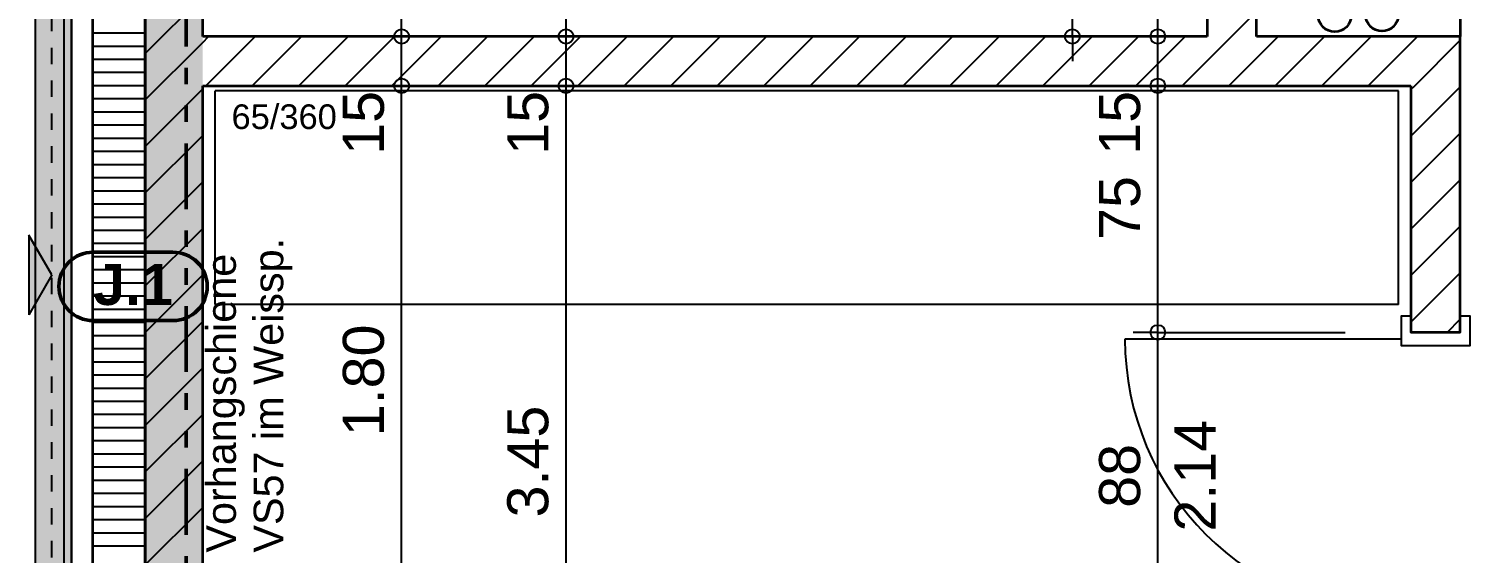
# Model space of a CAD drawing. Header units: centimetres. Extents: x 0.3 to 84.3, y 0.3 to 59.7.
# Drawn here: x 31.53 to 40.3, y 31.97 to 35.16 of the extents above; entities that cross this region are included whole.
import ezdxf

# ---------------------------------------------------------------- set-up
doc = ezdxf.new("R2010")
doc.units = ezdxf.units.CM
for name, pattern in [('AUSGEZOGEN', [0]), ('LINIE_17', [0.05, 0, -0.05]), ('LINIE_23', [0.79, 0.4, -0.13, 0, -0.13, 0, -0.13]), ('PUNKT', [6.35, 0, -6.35]), ('RAND', [44.45, 12.7, -6.35, 12.7, -6.35, 0, -6.35]), ('VERDECKT', [9.525, 6.35, -3.175])]:
    doc.linetypes.add(name, pattern=pattern)
for name, color, linetype, lineweight in [('Allgemein', 7, 'AUSGEZOGEN', 35), ('Bauachsen grob', 7, 'RAND', 25), ('Daemmung', 7, 'AUSGEZOGEN', 35), ('Einbaumoebel', 7, 'AUSGEZOGEN', 25), ('Fuellflaeche tragende Wände MW', 7, 'AUSGEZOGEN', 25), ('Holz Fassadenverkleidung', 7, 'AUSGEZOGEN', 35), ('Konstruktion oben', 7, 'VERDECKT', 25), ('Spengler', 7, 'AUSGEZOGEN', 35), ('Text Werkplan Ausfuehrung', 7, 'AUSGEZOGEN', 50), ('Tuerzarge', 7, 'AUSGEZOGEN', 25), ('Unterkonstruktion', 7, 'AUSGEZOGEN', 35), ('Vorhangbrett', 7, 'AUSGEZOGEN', 25), ('Wand Mauerwerk tragend', 7, 'AUSGEZOGEN', 35), ('Werkplan- Ausfuehrungsmasse', 7, 'AUSGEZOGEN', 25)]:
    doc.layers.add(name, color=color, linetype=linetype, lineweight=lineweight)
for name, color, linetype, lineweight, true_color in [('Fachplaner HLK', 7, 'AUSGEZOGEN', 35, 0x656565), ('Moebel', 7, 'AUSGEZOGEN', 25, 0xababab), ('Sanitaer Vermassung', 7, 'AUSGEZOGEN', 35, 0x656565)]:
    doc.layers.add(name, color=color, linetype=linetype, lineweight=lineweight, true_color=true_color)
doc.styles.add('ARIAL', font='ARIAL.TTF')

msp = doc.modelspace()

# ---------------------------------------------------------------- hatches: boundary and pattern name
at = {"layer": 'Allgemein', "linetype": 'AUSGEZOGEN', "lineweight": 25}
h = msp.add_hatch(color=32, dxfattribs=at)
h.paths.add_polyline_path([(31.788, 38.6497), (31.788, 48.7957), (31.74, 48.7957), (31.74, 38.6497)])
h.paths.add_polyline_path([(31.74, 31.0897), (31.788, 31.0897), (31.788, 36.0897), (31.74, 36.0897)])
h.paths.add_polyline_path([(31.74, 20.2597), (31.788, 20.2597), (31.788, 23.8297), (31.74, 23.8297)])
h.paths.add_polyline_path([(31.74, 26.3897), (31.788, 26.3897), (31.788, 28.5297), (31.74, 28.5297)])
at = {"layer": 'Fuellflaeche tragende Wände MW', "linetype": 'AUSGEZOGEN', "lineweight": 25}
msp.add_hatch(color=254, dxfattribs=at).paths.add_polyline_path([(32.236, 35.9697), (32.236, 31.2097), (32.586, 31.2097), (32.586, 35.9697)])
at = {"layer": 'Spengler', "linetype": 'AUSGEZOGEN', "lineweight": 25, "true_color": 0xfafafa}
msp.add_hatch(color=7, dxfattribs=at).paths.add_polyline_path([(31.568, 36.0897), (31.568, 31.0897), (31.74, 31.0897), (31.74, 36.0897)])
at = {"layer": 'Text Werkplan Ausfuehrung', "linetype": 'AUSGEZOGEN', "lineweight": 25}
msp.add_hatch(color=7, dxfattribs=at).paths.add_polyline_path([(31.668, 33.6597), (31.528, 33.9022), (31.528, 33.4172)])

# ---------------------------------------------------------------- linework, layer by layer
at = {"layer": 'Allgemein', "color": 7, "linetype": 'AUSGEZOGEN', "lineweight": 25}
for p, q in [((31.74, 36.0897), (31.74, 31.0897)), ((31.788, 31.0897), (31.788, 36.0897))]:
    msp.add_line(p, q, dxfattribs=at)
at = {"layer": 'Bauachsen grob', "color": 32, "linetype": 'LINIE_23', "lineweight": 50, "true_color": 0xc36e14}
msp.add_line((32.486, 1.3897), (32.486, 58.1), dxfattribs=at)
at = {"layer": 'Daemmung', "color": 7, "linetype": 'AUSGEZOGEN', "lineweight": 35}
for p, q in [((31.916, 36.0897), (31.916, 31.0897)), ((32.236, 31.2097), (32.236, 35.9697))]:
    msp.add_line(p, q, dxfattribs=at)
at = {"layer": 'Daemmung', "color": 7, "linetype": 'AUSGEZOGEN', "lineweight": 25}
for points in [[(32.236, 35.1297), (31.916, 35.1297), (31.916, 35.1297)], [(32.236, 35.1297), (31.916, 35.1297), (31.916, 35.1297)], [(32.236, 35.0497), (31.916, 35.0497), (31.916, 35.0497)], [(32.236, 34.9697), (31.916, 34.9697), (31.916, 34.9697)], [(32.236, 34.8897), (31.916, 34.8897), (31.916, 34.8897)], [(32.236, 34.8097), (31.916, 34.8097), (31.916, 34.8097)], [(32.236, 34.8097), (31.916, 34.8097), (31.916, 34.8097)], [(32.236, 34.7297), (31.916, 34.7297), (31.916, 34.7297)], [(32.236, 34.6497), (31.916, 34.6497), (31.916, 34.6497)], [(32.236, 34.5697), (32.236, 34.5697), (32.236, 34.5697), (32.236, 34.5697), (31.916, 34.5697), (31.916, 34.5697)], [(32.236, 34.4897), (32.236, 34.4897), (32.236, 34.4897), (32.236, 34.4897), (31.916, 34.4897), (31.916, 34.4897)], [(32.236, 34.4897), (32.236, 34.4897), (32.236, 34.4897), (32.236, 34.4897), (31.916, 34.4897), (31.916, 34.4897)], [(32.236, 34.4097), (32.236, 34.4097), (32.236, 34.4097), (32.236, 34.4097), (31.916, 34.4097), (31.916, 34.4097)], [(32.236, 34.3297), (32.236, 34.3297), (32.236, 34.3297), (31.916, 34.3297), (31.916, 34.3297)], [(32.236, 34.2497), (32.236, 34.2497), (32.236, 34.2497), (32.236, 34.2497), (31.916, 34.2497), (31.916, 34.2497)], [(32.236, 34.1697), (32.236, 34.1697), (32.236, 34.1697), (32.236, 34.1697), (31.916, 34.1697), (31.916, 34.1697)], [(32.236, 34.1697), (32.236, 34.1697), (32.236, 34.1697), (32.236, 34.1697), (31.916, 34.1697), (31.916, 34.1697)], [(32.236, 34.0897), (32.236, 34.0897), (32.236, 34.0897), (32.236, 34.0897), (31.916, 34.0897), (31.916, 34.0897)], [(32.236, 34.0097), (32.236, 34.0097), (32.236, 34.0097), (32.236, 34.0097), (31.916, 34.0097), (31.916, 34.0097)], [(32.236, 33.9297), (32.236, 33.9297), (32.236, 33.9297), (32.236, 33.9297), (31.916, 33.9297)], [(32.236, 33.8497), (32.236, 33.8497), (32.236, 33.8497), (32.236, 33.8497), (31.916, 33.8497)], [(32.236, 33.8497), (32.236, 33.8497), (32.236, 33.8497), (32.236, 33.8497), (31.916, 33.8497)], [(32.236, 33.7697), (32.236, 33.7697), (32.236, 33.7697), (32.236, 33.7697), (31.916, 33.7697)], [(32.236, 33.6897), (32.236, 33.6897), (32.236, 33.6897), (32.236, 33.6897), (31.916, 33.6897)], [(32.236, 33.6097), (32.236, 33.6097), (32.236, 33.6097), (32.236, 33.6097), (31.916, 33.6097)], [(32.236, 33.5297), (32.236, 33.5297), (32.236, 33.5297), (32.236, 33.5297), (31.916, 33.5297)], [(32.236, 33.5297), (32.236, 33.5297), (32.236, 33.5297), (32.236, 33.5297), (31.916, 33.5297)], [(32.236, 33.4497), (32.236, 33.4497), (32.236, 33.4497), (32.236, 33.4497), (31.916, 33.4497)], [(32.236, 33.3697), (32.236, 33.3697), (32.236, 33.3697), (32.236, 33.3697), (31.916, 33.3697)], [(32.236, 33.2897), (32.236, 33.2897), (32.236, 33.2897), (32.236, 33.2897), (31.916, 33.2897)], [(32.236, 33.2097), (32.236, 33.2097), (32.236, 33.2097), (32.236, 33.2097), (31.916, 33.2097)], [(32.236, 33.2097), (32.236, 33.2097), (32.236, 33.2097), (32.236, 33.2097), (31.916, 33.2097)], [(32.236, 33.1297), (32.236, 33.1297), (32.236, 33.1297), (32.236, 33.1297), (31.916, 33.1297)], [(32.236, 33.0497), (32.236, 33.0497), (32.236, 33.0497), (32.236, 33.0497), (31.916, 33.0497)], [(32.236, 32.9697), (32.236, 32.9697), (32.236, 32.9697), (32.236, 32.9697), (31.916, 32.9697)], [(32.236, 32.8897), (32.236, 32.8897), (32.236, 32.8897), (32.236, 32.8897), (31.916, 32.8897)], [(32.236, 32.8897), (32.236, 32.8897), (32.236, 32.8897), (32.236, 32.8897), (31.916, 32.8897)], [(32.236, 32.8097), (32.236, 32.8097), (31.916, 32.8097)], [(32.236, 32.7297), (32.236, 32.7297), (31.916, 32.7297)], [(32.236, 32.6497), (32.236, 32.6497), (31.916, 32.6497)], [(32.236, 32.5697), (32.236, 32.5697), (31.916, 32.5697)], [(32.236, 32.5697), (32.236, 32.5697), (31.916, 32.5697)], [(32.236, 32.4897), (32.236, 32.4897), (31.916, 32.4897)], [(32.236, 32.4097), (32.236, 32.4097), (31.916, 32.4097)], [(32.236, 32.3297), (32.236, 32.3297), (31.916, 32.3297)], [(32.236, 32.2497), (32.236, 32.2497), (31.916, 32.2497)], [(32.236, 32.2497), (32.236, 32.2497), (31.916, 32.2497)], [(32.236, 32.1697), (32.236, 32.1697), (31.916, 32.1697)], [(32.236, 32.0897), (32.236, 32.0897), (31.916, 32.0897)], [(32.236, 32.0097), (32.236, 32.0097), (31.916, 32.0097)]]:
    msp.add_lwpolyline(points, dxfattribs=at)
at = {"layer": 'Einbaumoebel', "color": 7, "linetype": 'AUSGEZOGEN', "lineweight": 35}
msp.add_line((40.236, 38.9897), (40.236, 35.1097), dxfattribs=at)
at = {"layer": 'Fachplaner HLK', "color": 251, "linetype": 'AUSGEZOGEN', "lineweight": 35, "true_color": 0x656565}
for centre in [(39.4723, 35.2378), (39.7597, 35.2416)]:
    msp.add_circle(centre, 0.1, dxfattribs=at)
at = {"layer": 'Holz Fassadenverkleidung', "color": 7, "linetype": 'LINIE_17', "lineweight": 25}
msp.add_line((31.668, 10.9417), (31.668, 48.8677), dxfattribs=at)
at = {"layer": 'Konstruktion oben', "color": 7, "linetype": 'PUNKT', "lineweight": 35}
msp.add_line((31.668, 10.9417), (31.668, 48.8677), dxfattribs=at)
at = {"layer": 'Moebel', "color": 253, "linetype": 'AUSGEZOGEN', "lineweight": 25, "true_color": 0xababab}
for p, q in [((32.661, 33.4797), (32.661, 34.7797)), ((39.861, 34.7797), (32.661, 34.7797)), ((39.861, 33.4797), (39.861, 34.7797)), ((39.861, 33.4797), (32.661, 33.4797))]:
    msp.add_line(p, q, dxfattribs=at)
at = {"layer": 'Sanitaer Vermassung', "color": 240, "linetype": 'AUSGEZOGEN', "lineweight": 25}
for q in [(37.876, 35.7497), (37.726, 35.1097), (38.026, 35.1097), (37.876, 35.1097), (37.876, 34.9597)]:
    msp.add_line((37.876, 35.1097), q, dxfattribs=at)
msp.add_circle((37.876, 35.1097), 0.045, dxfattribs=at)
at = {"layer": 'Spengler', "color": 7, "linetype": 'AUSGEZOGEN', "lineweight": 25}
msp.add_line((31.568, 31.0897), (31.568, 36.0697), dxfattribs=at)
at = {"layer": 'Text Werkplan Ausfuehrung', "color": 7, "linetype": 'AUSGEZOGEN', "lineweight": 25}
for p, q in [((31.668, 33.6597), (31.528, 33.9022)), ((31.528, 33.9022), (31.528, 33.4172)), ((31.668, 33.6597), (31.528, 33.4172))]:
    msp.add_line(p, q, dxfattribs=at)
at = {"layer": 'Text Werkplan Ausfuehrung', "color": 92, "linetype": 'AUSGEZOGEN', "lineweight": 50, "true_color": 0x00b300}
for p, q in [((32.4048, 33.7981), (31.9192, 33.7981)), ((32.4048, 33.3814), (31.9192, 33.3814))]:
    msp.add_line(p, q, dxfattribs=at)
for centre, start, end in [((31.9192, 33.5897), 90, 270), ((32.4048, 33.5897), 270, 90)]:
    msp.add_arc(centre, 0.2083, start, end, dxfattribs=at)
at = {"layer": 'Tuerzarge', "color": 7, "linetype": 'AUSGEZOGEN', "lineweight": 25}
msp.add_line((39.876, 33.2697), (38.196, 33.2697), dxfattribs=at)
msp.add_lwpolyline([(40.086, 33.3097), (39.936, 33.3097), (39.936, 33.4097), (39.876, 33.4097), (39.876, 33.2297), (40.296, 33.2297), (40.296, 33.4097), (40.236, 33.4097), (40.236, 33.3097), (40.086, 33.3097)], dxfattribs=at)
msp.add_arc((39.876, 33.2697), 1.68, 180, 270, dxfattribs=at)
at = {"layer": 'Unterkonstruktion', "color": 7, "linetype": 'AUSGEZOGEN', "lineweight": 25}
for p, q in [((31.788, 36.0897), (31.788, 31.0897)), ((31.916, 31.0897), (31.916, 36.0897))]:
    msp.add_line(p, q, dxfattribs=at)
at = {"layer": 'Wand Mauerwerk tragend', "color": 7, "linetype": 'AUSGEZOGEN', "lineweight": 35}
for p, q in [((38.996, 35.1097), (38.996, 38.9897)), ((32.236, 35.9697), (32.236, 31.2097)), ((32.586, 35.1097), (32.586, 35.6397)), ((38.696, 35.6397), (38.696, 35.1097)), ((38.696, 35.1097), (32.586, 35.1097)), ((40.236, 35.1097), (38.996, 35.1097)), ((40.236, 34.8097), (40.236, 35.1097)), ((32.586, 34.8097), (39.936, 34.8097)), ((32.586, 31.2097), (32.586, 34.8097)), ((39.936, 34.8097), (39.936, 33.3097)), ((40.236, 33.3097), (40.236, 34.8097)), ((40.236, 33.3097), (39.936, 33.3097))]:
    msp.add_line(p, q, dxfattribs=at)
at = {"layer": 'Wand Mauerwerk tragend', "color": 7, "linetype": 'AUSGEZOGEN', "lineweight": 25}
for p, q in [((38.8444, 35.1097), (38.996, 35.2613)), ((32.586, 35.0739), (32.6219, 35.1097)), ((32.6047, 34.8097), (32.9047, 35.1097)), ((32.8875, 34.8097), (33.1875, 35.1097)), ((33.1704, 34.8097), (33.4704, 35.1097)), ((33.4532, 34.8097), (33.7532, 35.1097)), ((33.7361, 34.8097), (34.0361, 35.1097)), ((34.0189, 34.8097), (34.3189, 35.1097)), ((34.3018, 34.8097), (34.6018, 35.1097)), ((34.5846, 34.8097), (34.8846, 35.1097)), ((34.8674, 34.8097), (35.1674, 35.1097)), ((35.1503, 34.8097), (35.4503, 35.1097)), ((35.4331, 34.8097), (35.7331, 35.1097)), ((35.716, 34.8097), (36.016, 35.1097)), ((35.9988, 34.8097), (36.2988, 35.1097)), ((36.2817, 34.8097), (36.5817, 35.1097)), ((36.5645, 34.8097), (36.8645, 35.1097)), ((36.8473, 34.8097), (37.1473, 35.1097)), ((37.1302, 34.8097), (37.4302, 35.1097)), ((37.413, 34.8097), (37.713, 35.1097)), ((37.6959, 34.8097), (37.9959, 35.1097)), ((37.9787, 34.8097), (38.2787, 35.1097)), ((38.2616, 34.8097), (38.5616, 35.1097)), ((38.5444, 34.8097), (38.8444, 35.1097)), ((38.8272, 34.8097), (39.1272, 35.1097)), ((39.1101, 34.8097), (39.4101, 35.1097)), ((39.3929, 34.8097), (39.6929, 35.1097)), ((39.6758, 34.8097), (39.9758, 35.1097)), ((39.9586, 34.8097), (40.236, 35.0871)), ((39.936, 34.7871), (39.9586, 34.8097)), ((39.936, 34.5043), (40.236, 34.8043)), ((39.936, 34.2214), (40.236, 34.5214)), ((39.936, 33.9386), (40.236, 34.2386)), ((39.936, 33.6557), (40.236, 33.9557)), ((39.936, 33.3729), (40.236, 33.6729)), ((40.1557, 33.3097), (40.236, 33.3901))]:
    msp.add_line(p, q, dxfattribs=at)
for points in [[(32.236, 35.0067), (32.586, 35.3567), (32.586, 35.3567)], [(32.236, 34.7239), (32.586, 35.0739), (32.586, 35.0739)], [(32.236, 34.441), (32.586, 34.791), (32.586, 34.791)], [(32.236, 34.1582), (32.586, 34.5082), (32.586, 34.5082)], [(32.236, 33.8753), (32.586, 34.2253), (32.586, 34.2253)], [(32.236, 33.5925), (32.586, 33.9425), (32.586, 33.9425)], [(32.236, 33.3097), (32.586, 33.6597), (32.586, 33.6597)], [(32.236, 33.0268), (32.586, 33.3768), (32.586, 33.3768)], [(32.236, 32.744), (32.586, 33.094), (32.586, 33.094)], [(32.236, 32.4611), (32.586, 32.8111), (32.586, 32.8111)], [(32.236, 32.1783), (32.586, 32.5283), (32.586, 32.5283)], [(32.236, 31.8954), (32.586, 32.2454), (32.586, 32.2454)]]:
    msp.add_lwpolyline(points, dxfattribs=at)
at = {"layer": 'Werkplan- Ausfuehrungsmasse', "color": 7, "linetype": 'AUSGEZOGEN', "lineweight": 25}
for p, q in [((38.396, 35.1097), (38.396, 38.9897)), ((33.796, 35.1097), (33.796, 35.9697)), ((34.796, 35.1097), (34.796, 35.7497)), ((33.796, 35.1097), (33.646, 35.1097)), ((33.796, 35.1097), (33.946, 35.1097)), ((33.796, 35.1097), (33.796, 35.1097)), ((33.796, 34.8097), (33.796, 35.1097)), ((34.796, 35.1097), (34.646, 35.1097)), ((34.796, 35.1097), (34.946, 35.1097)), ((34.796, 35.1097), (34.796, 35.1097)), ((34.796, 34.8097), (34.796, 35.1097)), ((38.396, 35.1097), (38.246, 35.1097)), ((38.396, 35.1097), (38.546, 35.1097)), ((38.396, 35.1097), (38.396, 35.1097)), ((38.396, 34.8097), (38.396, 35.1097)), ((33.796, 34.8097), (33.646, 34.8097)), ((33.796, 34.8097), (33.946, 34.8097)), ((33.796, 34.8097), (33.796, 34.8097)), ((33.796, 31.2097), (33.796, 34.8097)), ((34.796, 34.8097), (34.646, 34.8097)), ((34.796, 34.8097), (34.946, 34.8097)), ((34.796, 34.8097), (34.796, 34.8097)), ((34.796, 27.9097), (34.796, 34.8097)), ((38.396, 34.8097), (38.246, 34.8097)), ((38.396, 34.8097), (38.546, 34.8097)), ((38.396, 33.3097), (38.396, 34.8097)), ((38.396, 33.3097), (38.246, 33.3097)), ((38.396, 33.3097), (38.546, 33.3097)), ((38.396, 31.5497), (38.396, 33.3097))]:
    msp.add_line(p, q, dxfattribs=at)
for points in [[(38.396, 34.8097), (38.5998, 34.8097), (38.5998, 34.8097), (39.536, 34.8097)], [(38.396, 33.3097), (38.5476, 33.3097), (38.5476, 33.3097), (39.536, 33.3097)]]:
    msp.add_lwpolyline(points, dxfattribs=at)
for centre in [(33.796, 35.1097), (34.796, 35.1097), (38.396, 35.1097), (33.796, 34.8097), (34.796, 34.8097), (38.396, 34.8097), (38.396, 33.3097)]:
    msp.add_circle(centre, 0.045, dxfattribs=at)

# ---------------------------------------------------------------- texts
at = {"layer": 'Moebel', "color": 253, "linetype": 'AUSGEZOGEN', "lineweight": 25, "true_color": 0xababab, "insert": (32.761, 34.5447), "char_height": 0.15, "width": 0.075, "attachment_point": 7, "style": 'ARIAL'}
msp.add_mtext('65/360', dxfattribs=at)
at = {"layer": 'Text Werkplan Ausfuehrung', "color": 92, "linetype": 'AUSGEZOGEN', "lineweight": 50, "true_color": 0x00b300, "insert": (31.9192, 33.4731), "char_height": 0.25, "width": 0.125, "attachment_point": 7, "style": 'ARIAL'}
msp.add_mtext('\\fArial|i0|b1|c0|p0;J.1', dxfattribs=at)
at = {"layer": 'Vorhangbrett', "color": 191, "linetype": 'AUSGEZOGEN', "lineweight": 35, "true_color": 0xbe96ea, "char_height": 0.18, "width": 0.09, "attachment_point": 7, "rotation": 90, "style": 'ARIAL'}
for s, insert in [('VS57\\~im\\~Weissp.', (33.13, 31.9708)), ('Vorhangschiene', (32.842, 31.9708))]:
    msp.add_mtext(s, dxfattribs=dict(at, insert=insert))
at = {"layer": 'Werkplan- Ausfuehrungsmasse', "color": 7, "linetype": 'AUSGEZOGEN', "lineweight": 50, "char_height": 0.25, "width": 0.125, "attachment_point": 7, "rotation": 90, "style": 'ARIAL'}
for s, insert in [('15', (33.6917, 34.3902)), ('15', (34.6917, 34.3902)), ('15', (38.2917, 34.3902)), ('75', (38.2917, 33.8725)), ('1.80', (33.6917, 32.6782)), ('3.45', (34.6916, 32.1846)), ('2.14', (38.747, 32.0983)), ('88', (38.2917, 32.2432))]:
    msp.add_mtext(s, dxfattribs=dict(at, insert=insert))

doc.saveas('drawing.dxf')
